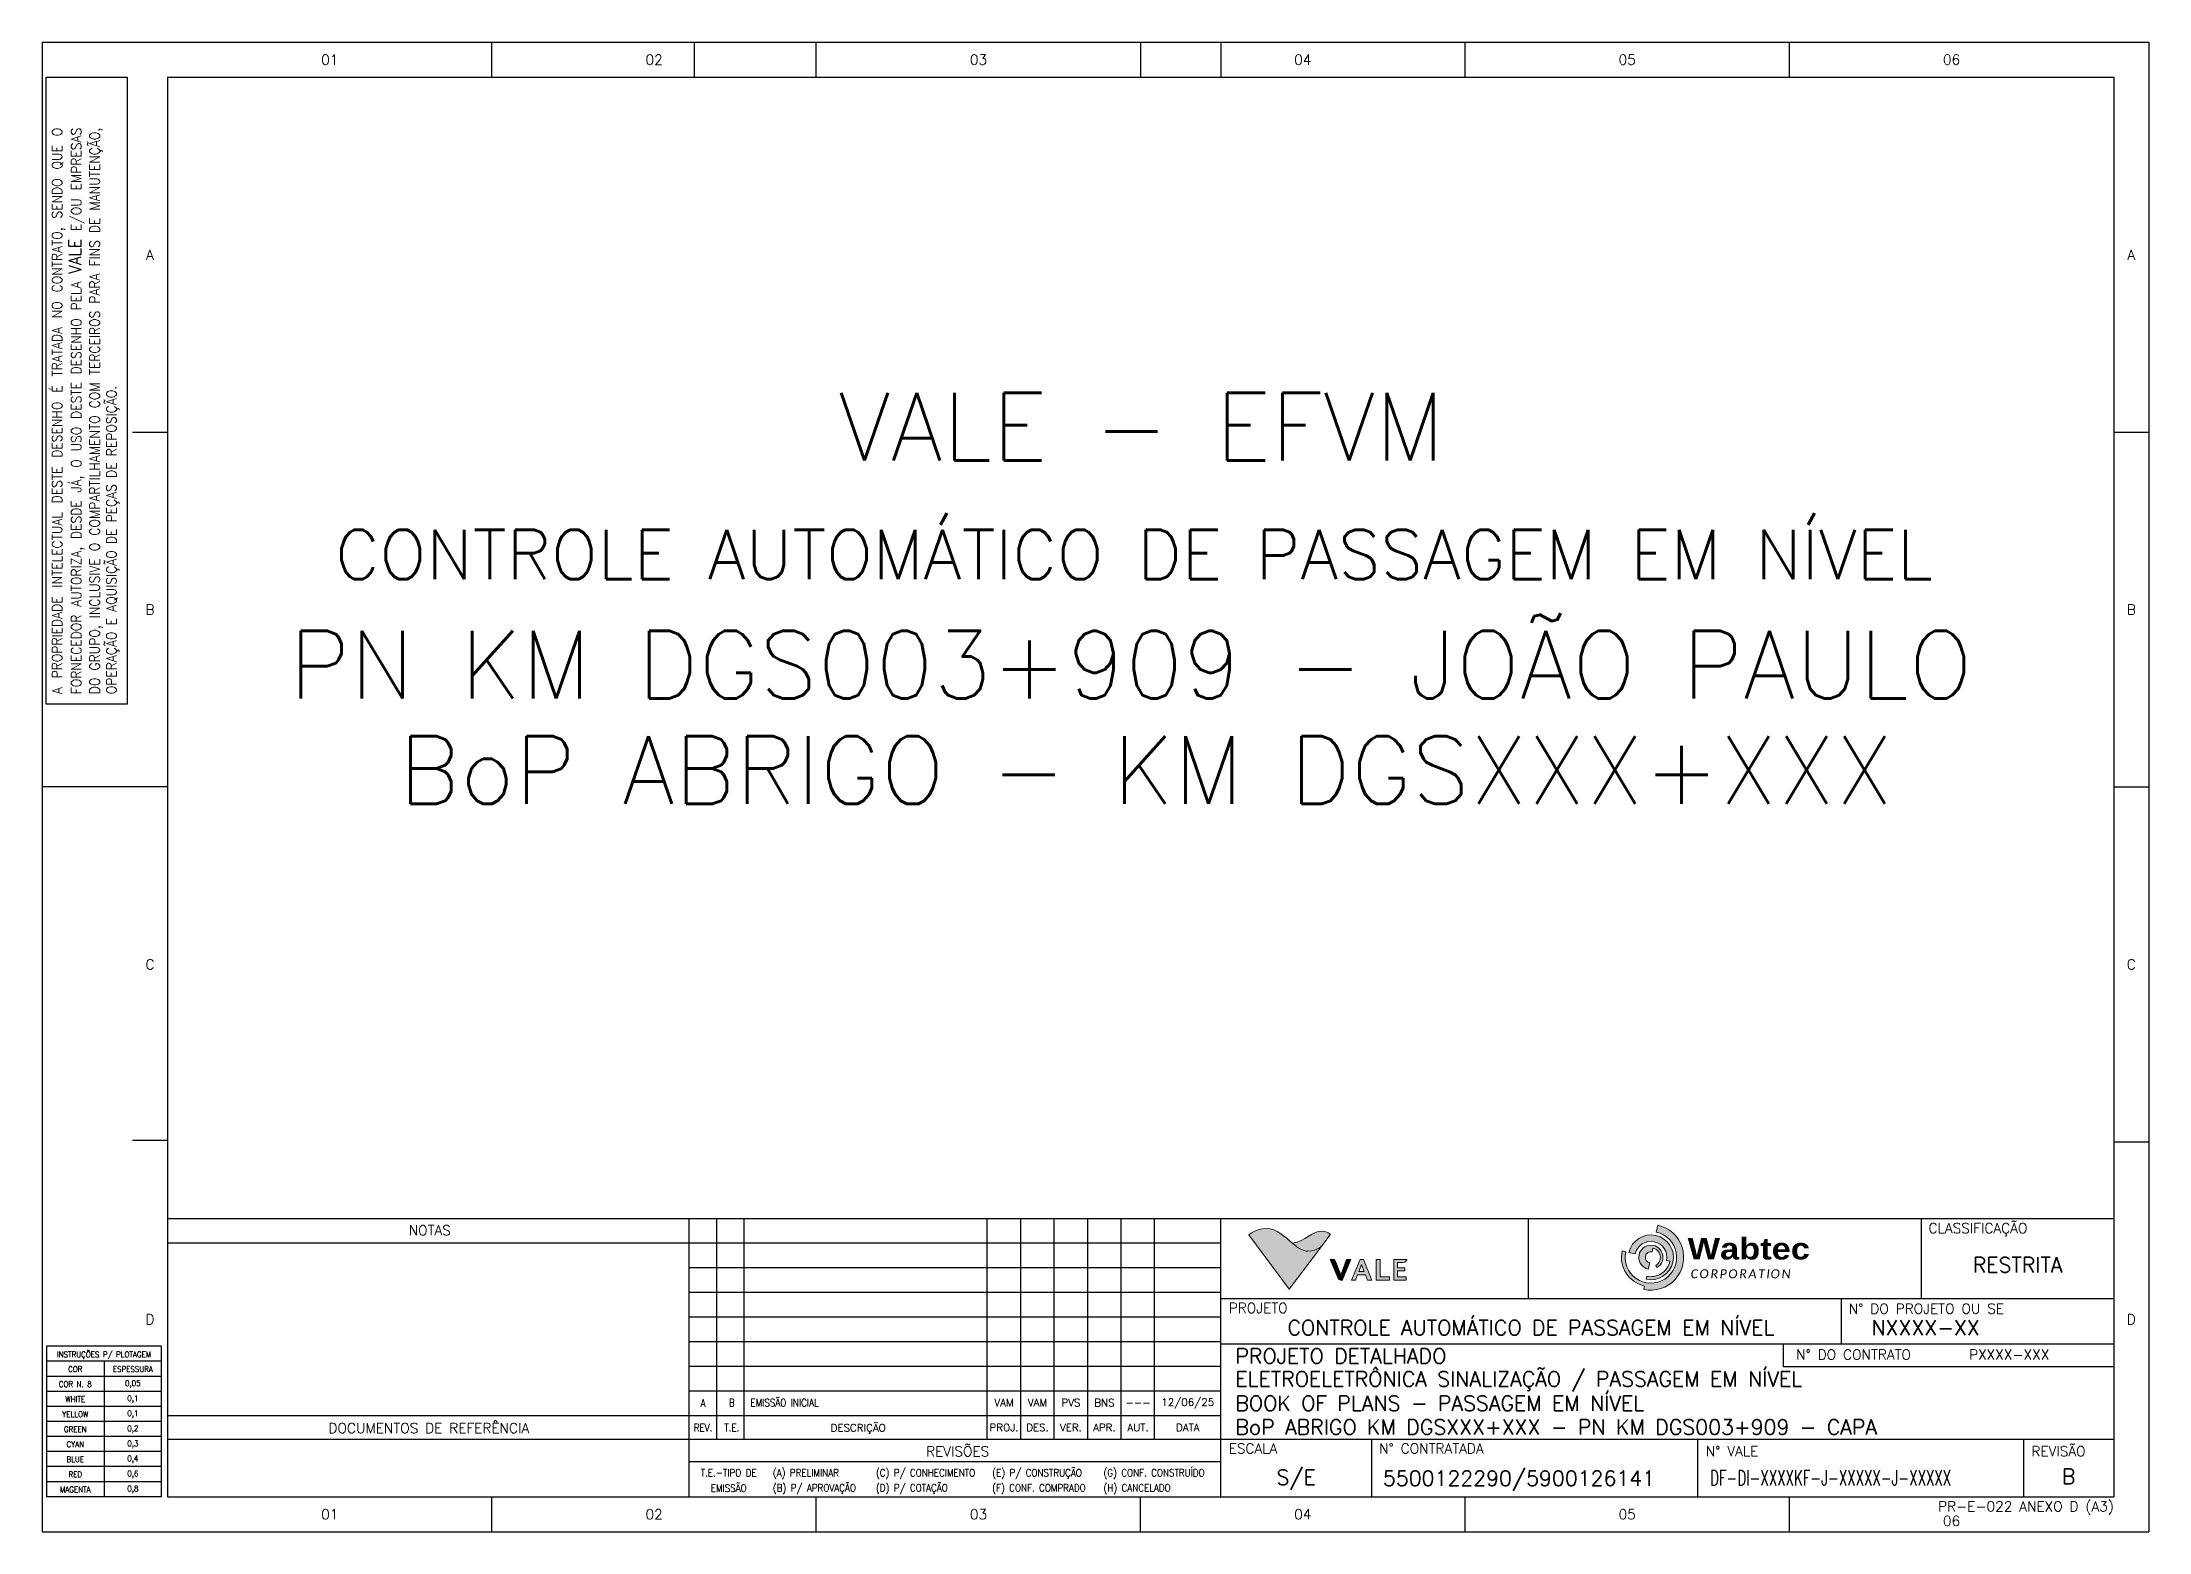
# Model space of a CAD drawing. Header units: millimetres. Extents: x -62193 to -61773, y 1816 to 2113.
import ezdxf
from ezdxf.enums import TextEntityAlignment as Align

# ---------------------------------------------------------------- set-up
doc = ezdxf.new("R2010")
doc.units = ezdxf.units.MM
doc.header["$LTSCALE"] = 10
for name, color, linetype in [('EL2', 7, 'Continuous'), ('ER400', 1, 'Continuous'), ('FORMATO', 7, 'Continuous'), ('FRL2', 2, 'Continuous'), ('FRL3', 3, 'Continuous'), ('FRL4', 4, 'Continuous'), ('FRL5', 5, 'Continuous'), ('FRL6', 6, 'Continuous'), ('FRL7', 7, 'Continuous'), ('FRR100', 4, 'Continuous'), ('FRR120', 7, 'Continuous'), ('FRR175', 1, 'Continuous'), ('FRR60', 2, 'Continuous'), ('FRR80', 3, 'Continuous')]:
    doc.layers.add(name, color=color, linetype=linetype)
doc.styles.add('ER400', font='simplex.shx', dxfattribs={"height": 13.5})
doc.styles.add('MtXpl_Arial_Black_1', font='ariblk.ttf')
doc.styles.add('R120', font='simplex.shx', dxfattribs={"height": 3})
doc.styles.add('R60', font='simplex.shx', dxfattribs={"height": 1.5})
doc.styles.add('R80', font='simplex.shx', dxfattribs={"height": 2})
doc.styles.add('ROMANS', font='ROMANS.SHX')

# ---------------------------------------------------------------- blocks, each defined once
blk = doc.blocks.new('A3')
at = {"lineweight": 0}
h = blk.add_hatch(color=1, dxfattribs=at)
h.dxf.hatch_style = 1
h.paths.add_polyline_path([(316.35, 55.71), (317.61, 55.43, -0.991094), (323.84, 54.08), (324.5, 53.94, -0.417634), (319.89, 50.96), (319.75, 50.35, 2.410864)], flags=17)
h.paths.add_polyline_path([(320.96, 55.82), (321.12, 56.57, -0.677146), (321.71, 53.12), (322, 52.68, 5.093189), (320.2, 52.37), (320.48, 53.63, -0.996657)], flags=16)
h.paths.add_polyline_path([(315.71, 55.84), (315, 56, 0.41436), (319.46, 49.01), (319.31, 48.34, 1.003354), (322.1, 61.12), (321.8, 59.75, -2.427708)])
at = {"layer": 'FORMATO', "linetype": 'Continuous', "lineweight": 0, "true_color": 0x007e7a}
h = blk.add_hatch(color=136, dxfattribs=at)
edge = h.paths.add_edge_path()
edge.add_spline(control_points=[(249.28, 57.53), (250.31, 56.66), (251.29, 55.94), (252.36, 55.94), (252.36, 55.94), (254.31, 55.94), (255.22, 57.16), (255.22, 57.16), (255.22, 57.16), (255.22, 57.16), (248.63, 48.41), (248.63, 48.41), (248.63, 48.41), (248.63, 48.41), (240.56, 59.2), (240.56, 59.2), (240.56, 59.2), (240.56, 59.2), (241.88, 60.46), (244.07, 60.46), (244.07, 60.46), (246.14, 60.46), (247.75, 58.83), (249.28, 57.53)], knot_values=[0, 0, 0, 0, 0.166667, 0.166667, 0.166667, 0.166667, 0.333333, 0.333333, 0.333333, 0.333333, 0.5, 0.5, 0.5, 0.5, 0.666667, 0.666667, 0.666667, 0.666667, 0.833333, 0.833333, 0.833333, 0.833333, 1, 1, 1, 1], degree=3, periodic=0)
at = {"layer": 'FORMATO', "linetype": 'Continuous', "lineweight": 0, "true_color": 0xedb111}
h = blk.add_hatch(color=40, dxfattribs=at)
edge = h.paths.add_edge_path()
edge.add_spline(control_points=[(256.87, 59.33), (256.87, 59.33), (256.12, 59.95), (255.12, 59.95), (255.12, 59.95), (253.11, 59.95), (251.85, 57.95), (249.28, 57.53), (249.28, 57.53), (250.31, 56.66), (251.29, 55.94), (252.36, 55.94), (252.36, 55.94), (254.31, 55.94), (255.22, 57.16), (255.22, 57.16), (255.22, 57.16), (255.22, 57.16), (256.87, 59.33), (256.87, 59.33)], knot_values=[0, 0, 0, 0, 0.2, 0.2, 0.2, 0.2, 0.4, 0.4, 0.4, 0.4, 0.6, 0.6, 0.6, 0.6, 0.8, 0.8, 0.8, 0.8, 1, 1, 1, 1], degree=3, periodic=0)
at = {"layer": 'FORMATO', "linetype": 'Continuous', "lineweight": 0, "true_color": 0x919191}
h = blk.add_hatch(color=252, dxfattribs=at)
edge = h.paths.add_edge_path()
edge.add_spline(control_points=[(260.87, 54.33), (260.87, 54.33), (260.06, 54.33), (260.06, 54.33), (260.06, 54.33), (260.06, 54.33), (259.02, 51.5), (259.02, 51.5), (259.02, 51.5), (258.95, 51.33), (258.92, 51.23), (258.92, 51.23), (258.92, 51.23), (258.92, 51.23), (258.91, 51.23), (258.91, 51.23), (258.91, 51.23), (258.91, 51.23), (258.08, 53.3), (257.66, 54.33), (257.66, 54.33), (257.66, 54.33), (256.81, 54.33), (256.81, 54.33), (256.81, 54.33), (256.81, 54.33), (258.3, 50.69), (258.3, 50.69), (258.3, 50.69), (258.39, 50.47), (258.66, 50.12), (259.19, 50.12), (259.19, 50.12), (259.19, 50.12), (260.87, 54.33), (260.87, 54.33)], knot_values=[0, 0, 0, 0, 0.111111, 0.111111, 0.111111, 0.111111, 0.222222, 0.222222, 0.222222, 0.222222, 0.333333, 0.333333, 0.333333, 0.333333, 0.444444, 0.444444, 0.444444, 0.444444, 0.555556, 0.555556, 0.555556, 0.555556, 0.666667, 0.666667, 0.666667, 0.666667, 0.777778, 0.777778, 0.777778, 0.777778, 0.888889, 0.888889, 0.888889, 0.888889, 1, 1, 1, 1], degree=3, periodic=0)
h = blk.add_hatch(color=252, dxfattribs=at)
edge = h.paths.add_edge_path()
edge.add_spline(control_points=[(271.96, 50.18), (271.96, 50.18), (271.96, 50.84), (271.96, 50.84), (271.96, 50.84), (271.96, 50.84), (270.21, 50.84), (270.21, 50.84), (270.21, 50.84), (270.21, 50.84), (270.21, 52.03), (270.21, 52.03), (270.21, 52.03), (270.21, 52.03), (271.69, 52.03), (271.69, 52.03), (271.69, 52.03), (271.69, 52.03), (271.69, 52.65), (271.69, 52.65), (271.69, 52.65), (271.69, 52.65), (270.21, 52.65), (270.21, 52.65), (270.21, 52.65), (270.21, 52.65), (270.21, 53.67), (270.21, 53.67), (270.21, 53.67), (270.21, 53.67), (271.22, 53.67), (271.22, 53.67), (271.22, 53.67), (272.01, 53.67), (272.06, 54.33), (272.06, 54.33), (272.06, 54.33), (272.06, 54.33), (269.46, 54.33), (269.46, 54.33), (269.46, 54.33), (269.46, 54.33), (269.46, 50.18), (269.46, 50.18), (269.46, 50.18), (269.46, 50.18), (271.96, 50.18), (271.96, 50.18)], knot_values=[0, 0, 0, 0, 0.083333, 0.083333, 0.083333, 0.083333, 0.166667, 0.166667, 0.166667, 0.166667, 0.25, 0.25, 0.25, 0.25, 0.333333, 0.333333, 0.333333, 0.333333, 0.416667, 0.416667, 0.416667, 0.416667, 0.5, 0.5, 0.5, 0.5, 0.583333, 0.583333, 0.583333, 0.583333, 0.666667, 0.666667, 0.666667, 0.666667, 0.75, 0.75, 0.75, 0.75, 0.833333, 0.833333, 0.833333, 0.833333, 0.916667, 0.916667, 0.916667, 0.916667, 1, 1, 1, 1], degree=3, periodic=0)
edge = h.paths.add_edge_path()
edge.add_spline(control_points=[(268.58, 50.18), (268.58, 50.18), (268.58, 50.84), (268.58, 50.84), (268.58, 50.84), (268.58, 50.84), (266.74, 50.84), (266.74, 50.84), (266.74, 50.84), (266.74, 50.84), (266.74, 54.33), (266.74, 54.33), (266.74, 54.33), (266.74, 54.33), (265.98, 54.33), (265.98, 54.33), (265.98, 54.33), (265.98, 54.33), (265.98, 50.18), (265.98, 50.18), (265.98, 50.18), (265.98, 50.18), (268.58, 50.18), (268.58, 50.18)], knot_values=[0, 0, 0, 0, 0.166667, 0.166667, 0.166667, 0.166667, 0.333333, 0.333333, 0.333333, 0.333333, 0.5, 0.5, 0.5, 0.5, 0.666667, 0.666667, 0.666667, 0.666667, 0.833333, 0.833333, 0.833333, 0.833333, 1, 1, 1, 1], degree=3, periodic=0)
edge = h.paths.add_edge_path()
edge.add_spline(control_points=[(265.09, 50.18), (265.09, 50.18), (263.45, 54.33), (263.45, 54.33), (263.45, 54.33), (263.45, 54.33), (262.73, 54.33), (262.73, 54.33), (262.73, 54.33), (262.73, 54.33), (261.01, 50.18), (261.01, 50.18), (261.01, 50.18), (261.01, 50.18), (261.82, 50.18), (261.82, 50.18), (261.82, 50.18), (261.82, 50.18), (262.24, 51.24), (262.24, 51.24), (262.24, 51.24), (262.24, 51.24), (263.83, 51.24), (263.83, 51.24), (263.83, 51.24), (263.83, 51.24), (264.25, 50.18), (264.25, 50.18), (264.25, 50.18), (264.25, 50.18), (265.09, 50.18), (265.09, 50.18)], knot_values=[0, 0, 0, 0, 0.125, 0.125, 0.125, 0.125, 0.25, 0.25, 0.25, 0.25, 0.375, 0.375, 0.375, 0.375, 0.5, 0.5, 0.5, 0.5, 0.625, 0.625, 0.625, 0.625, 0.75, 0.75, 0.75, 0.75, 0.875, 0.875, 0.875, 0.875, 1, 1, 1, 1], degree=3, periodic=0)
edge = h.paths.add_edge_path(flags=16)
edge.add_spline(control_points=[(263.59, 51.89), (263.59, 51.89), (262.5, 51.89), (262.5, 51.89), (262.5, 51.89), (262.5, 51.89), (263.04, 53.29), (263.04, 53.29), (263.04, 53.29), (263.04, 53.29), (263.05, 53.31), (263.05, 53.31), (263.05, 53.31), (263.05, 53.31), (263.59, 51.89), (263.59, 51.89)], knot_values=[0, 0, 0, 0, 0.25, 0.25, 0.25, 0.25, 0.5, 0.5, 0.5, 0.5, 0.75, 0.75, 0.75, 0.75, 1, 1, 1, 1], degree=3, periodic=0)
at = {"color": 1, "lineweight": 0}
for p, q in [((321.8, 59.75), (322.1, 61.13)), ((315.71, 55.84), (315, 56)), ((317.61, 55.43), (316.35, 55.71)), ((320.96, 55.82), (321.12, 56.57)), ((319.89, 50.96), (319.75, 50.35)), ((320.48, 53.63), (320.2, 52.37)), ((321.71, 53.12), (322, 52.68)), ((324.5, 53.94), (323.84, 54.08)), ((319.46, 49.01), (319.31, 48.34))]:
    blk.add_line(p, q, dxfattribs=at)
at = {"linetype": 'Continuous', "ltscale": 5}
for p, q in [((347.12, 37.5), (347.12, 32.94)), ((347.12, 32.94), (413, 32.94))]:
    blk.add_line(p, q, dxfattribs=at)
blk.add_lwpolyline([(0.82, 290), (16.96, 290), (16.96, 165), (0.82, 165)], close=True)
at = {"color": 1, "lineweight": 0}
for radius, start, end in [(5.14, 167.4386, 77.8894), (4.48, 257.5057, 167.3931), (6.54, 257.5057, 78.1113), (5.86, 167.4771, 257.5057), (3.19, 348.2541, 167.2477), (2.41, 301.9384, 257.5057), (1.12, 77.8894, 257.5057), (1.89, 301.4744, 77.8894), (3.86, 257.5057, 348.174)]:
    blk.add_arc((320.72, 54.73), radius, start, end, dxfattribs=at)
at = {"layer": 'FORMATO', "color": 136, "lineweight": 0, "true_color": 0x007e7a}
blk.add_open_spline([(249.28, 57.53), (250.31, 56.66), (251.29, 55.94), (252.36, 55.94), (252.36, 55.94), (254.31, 55.94), (255.22, 57.16), (255.22, 57.16), (255.22, 57.16), (255.22, 57.16), (248.63, 48.41), (248.63, 48.41), (248.63, 48.41), (248.63, 48.41), (240.56, 59.2), (240.56, 59.2), (240.56, 59.2), (240.56, 59.2), (241.88, 60.46), (244.07, 60.46), (244.07, 60.46), (246.14, 60.46), (247.75, 58.83), (249.28, 57.53)], degree=3, knots=[0, 0, 0, 0, 0.166667, 0.166667, 0.166667, 0.166667, 0.333333, 0.333333, 0.333333, 0.333333, 0.5, 0.5, 0.5, 0.5, 0.666667, 0.666667, 0.666667, 0.666667, 0.833333, 0.833333, 0.833333, 0.833333, 1, 1, 1, 1], dxfattribs=at)
at = {"layer": 'FORMATO', "color": 40, "lineweight": 0, "true_color": 0xedb111}
blk.add_open_spline([(256.87, 59.33), (256.87, 59.33), (256.12, 59.95), (255.12, 59.95), (255.12, 59.95), (253.11, 59.95), (251.85, 57.95), (249.28, 57.53), (249.28, 57.53), (250.31, 56.66), (251.29, 55.94), (252.36, 55.94), (252.36, 55.94), (254.31, 55.94), (255.22, 57.16), (255.22, 57.16), (255.22, 57.16), (255.22, 57.16), (256.87, 59.33), (256.87, 59.33)], degree=3, knots=[0, 0, 0, 0, 0.2, 0.2, 0.2, 0.2, 0.4, 0.4, 0.4, 0.4, 0.6, 0.6, 0.6, 0.6, 0.8, 0.8, 0.8, 0.8, 1, 1, 1, 1], dxfattribs=at)
at = {"layer": 'FORMATO', "color": 252, "lineweight": 0, "true_color": 0x919191}
for points, knots in [([(260.87, 54.33), (260.87, 54.33), (260.06, 54.33), (260.06, 54.33), (260.06, 54.33), (260.06, 54.33), (259.02, 51.5), (259.02, 51.5), (259.02, 51.5), (258.95, 51.33), (258.92, 51.23), (258.92, 51.23), (258.92, 51.23), (258.92, 51.23), (258.91, 51.23), (258.91, 51.23), (258.91, 51.23), (258.91, 51.23), (258.08, 53.3), (257.66, 54.33), (257.66, 54.33), (257.66, 54.33), (256.81, 54.33), (256.81, 54.33), (256.81, 54.33), (256.81, 54.33), (258.3, 50.69), (258.3, 50.69), (258.3, 50.69), (258.39, 50.47), (258.66, 50.12), (259.19, 50.12), (259.19, 50.12), (259.19, 50.12), (260.87, 54.33), (260.87, 54.33)], [0, 0, 0, 0, 0.111111, 0.111111, 0.111111, 0.111111, 0.222222, 0.222222, 0.222222, 0.222222, 0.333333, 0.333333, 0.333333, 0.333333, 0.444444, 0.444444, 0.444444, 0.444444, 0.555556, 0.555556, 0.555556, 0.555556, 0.666667, 0.666667, 0.666667, 0.666667, 0.777778, 0.777778, 0.777778, 0.777778, 0.888889, 0.888889, 0.888889, 0.888889, 1, 1, 1, 1]), ([(265.09, 50.18), (265.09, 50.18), (263.45, 54.33), (263.45, 54.33), (263.45, 54.33), (263.45, 54.33), (262.73, 54.33), (262.73, 54.33), (262.73, 54.33), (262.73, 54.33), (261.01, 50.18), (261.01, 50.18), (261.01, 50.18), (261.01, 50.18), (261.82, 50.18), (261.82, 50.18), (261.82, 50.18), (261.82, 50.18), (262.24, 51.24), (262.24, 51.24), (262.24, 51.24), (262.24, 51.24), (263.83, 51.24), (263.83, 51.24), (263.83, 51.24), (263.83, 51.24), (264.25, 50.18), (264.25, 50.18), (264.25, 50.18), (264.25, 50.18), (265.09, 50.18), (265.09, 50.18)], [0, 0, 0, 0, 0.125, 0.125, 0.125, 0.125, 0.25, 0.25, 0.25, 0.25, 0.375, 0.375, 0.375, 0.375, 0.5, 0.5, 0.5, 0.5, 0.625, 0.625, 0.625, 0.625, 0.75, 0.75, 0.75, 0.75, 0.875, 0.875, 0.875, 0.875, 1, 1, 1, 1]), ([(263.59, 51.89), (263.59, 51.89), (262.5, 51.89), (262.5, 51.89), (262.5, 51.89), (262.5, 51.89), (263.04, 53.29), (263.04, 53.29), (263.04, 53.29), (263.04, 53.29), (263.05, 53.31), (263.05, 53.31), (263.05, 53.31), (263.05, 53.31), (263.59, 51.89), (263.59, 51.89)], [0, 0, 0, 0, 0.25, 0.25, 0.25, 0.25, 0.5, 0.5, 0.5, 0.5, 0.75, 0.75, 0.75, 0.75, 1, 1, 1, 1]), ([(268.58, 50.18), (268.58, 50.18), (268.58, 50.84), (268.58, 50.84), (268.58, 50.84), (268.58, 50.84), (266.74, 50.84), (266.74, 50.84), (266.74, 50.84), (266.74, 50.84), (266.74, 54.33), (266.74, 54.33), (266.74, 54.33), (266.74, 54.33), (265.98, 54.33), (265.98, 54.33), (265.98, 54.33), (265.98, 54.33), (265.98, 50.18), (265.98, 50.18), (265.98, 50.18), (265.98, 50.18), (268.58, 50.18), (268.58, 50.18)], [0, 0, 0, 0, 0.166667, 0.166667, 0.166667, 0.166667, 0.333333, 0.333333, 0.333333, 0.333333, 0.5, 0.5, 0.5, 0.5, 0.666667, 0.666667, 0.666667, 0.666667, 0.833333, 0.833333, 0.833333, 0.833333, 1, 1, 1, 1]), ([(271.96, 50.18), (271.96, 50.18), (271.96, 50.84), (271.96, 50.84), (271.96, 50.84), (271.96, 50.84), (270.21, 50.84), (270.21, 50.84), (270.21, 50.84), (270.21, 50.84), (270.21, 52.03), (270.21, 52.03), (270.21, 52.03), (270.21, 52.03), (271.69, 52.03), (271.69, 52.03), (271.69, 52.03), (271.69, 52.03), (271.69, 52.65), (271.69, 52.65), (271.69, 52.65), (271.69, 52.65), (270.21, 52.65), (270.21, 52.65), (270.21, 52.65), (270.21, 52.65), (270.21, 53.67), (270.21, 53.67), (270.21, 53.67), (270.21, 53.67), (271.22, 53.67), (271.22, 53.67), (271.22, 53.67), (272.01, 53.67), (272.06, 54.33), (272.06, 54.33), (272.06, 54.33), (272.06, 54.33), (269.46, 54.33), (269.46, 54.33), (269.46, 54.33), (269.46, 54.33), (269.46, 50.18), (269.46, 50.18), (269.46, 50.18), (269.46, 50.18), (271.96, 50.18), (271.96, 50.18)], [0, 0, 0, 0, 0.083333, 0.083333, 0.083333, 0.083333, 0.166667, 0.166667, 0.166667, 0.166667, 0.25, 0.25, 0.25, 0.25, 0.333333, 0.333333, 0.333333, 0.333333, 0.416667, 0.416667, 0.416667, 0.416667, 0.5, 0.5, 0.5, 0.5, 0.583333, 0.583333, 0.583333, 0.583333, 0.666667, 0.666667, 0.666667, 0.666667, 0.75, 0.75, 0.75, 0.75, 0.833333, 0.833333, 0.833333, 0.833333, 0.916667, 0.916667, 0.916667, 0.916667, 1, 1, 1, 1])]:
    blk.add_open_spline(points, degree=3, knots=knots, dxfattribs=at)
at = {"layer": 'FRL2'}
for p, q in [((89.67, 290), (89.67, 297)), ((154.33, 290), (154.33, 297)), ((219, 297), (219, 290)), ((283.67, 290), (283.67, 297)), ((348.33, 290), (348.33, 297)), ((18, 219.25), (25, 219.25)), ((413, 219.25), (420, 219.25)), ((25, 148.5), (0, 148.5)), ((413, 148.5), (420, 148.5)), ((18, 78.12), (25, 78.12)), ((413, 77.75), (420, 77.75)), ((89.67, 0), (89.67, 7)), ((154.33, 0), (154.33, 7)), ((219, 0), (219, 7)), ((283.67, 0), (283.67, 7)), ((348.33, 0), (348.33, 7))]:
    blk.add_line(p, q, dxfattribs=at)
at = {"layer": 'FRL3'}
for p, q in [((134.48, 18.5), (134.48, 62.5)), ((139.96, 18.5), (139.96, 62.5)), ((188.42, 18.5), (188.42, 62.5)), ((195.09, 18.5), (195.09, 62.5)), ((201.77, 18.5), (201.77, 62.5)), ((208.44, 18.5), (208.44, 62.5)), ((215.11, 18.5), (215.11, 62.5)), ((221.78, 18.5), (221.78, 62.5))]:
    blk.add_line(p, q, dxfattribs=at)
at = {"layer": 'FRL4'}
for p, q in [((130, 297), (130, 290)), ((235, 297), (235, 290)), ((296.33, 46.5), (296.33, 62.5)), ((374.67, 46.5), (374.67, 62.5)), ((25, 57.59), (129, 57.59)), ((25, 23.19), (129, 23.19)), ((25, 18.5), (129, 18.5)), ((265, 18.5), (265, 7))]:
    blk.add_line(p, q, dxfattribs=at)
at = {"layer": 'FRL4', "linetype": 'Continuous'}
for p, q in [((129, 7), (129, 62.5)), ((358.62, 46.35), (358.62, 37.5)), ((129, 23.2), (235, 23.2)), ((129, 18.5), (235, 18.5)), ((330, 18.5), (330, 7)), ((395, 18.5), (395, 7)), ((129, 14), (235, 14))]:
    blk.add_line(p, q, dxfattribs=at)
at = {"layer": 'FRL5', "color": 7}
for p, q in [((25, 62.5), (413, 62.5)), ((235, 46.5), (413, 46.5)), ((235, 37.5), (413, 37.5)), ((235, 18.5), (413, 18.5))]:
    blk.add_line(p, q, dxfattribs=at)
at = {"layer": 'FRL5'}
blk.add_line((235, 7), (235, 62.5), dxfattribs=at)
at = {"layer": 'FRL6'}
for p, q in [((25, 290), (25, 7)), ((25, 290), (413, 290)), ((413, 290), (413, 7)), ((25, 7), (413, 7))]:
    blk.add_line(p, q, dxfattribs=at)
at = {"layer": 'FRL7'}
for p, q in [((0, 297), (0, 0)), ((0, 297), (420, 297)), ((420, 297), (420, 0)), ((0, 0), (420, 0))]:
    blk.add_line(p, q, dxfattribs=at)
at = {"layer": 'FRL7', "linetype": 'Continuous'}
for p, q in [((129, 57.59), (235, 57.59)), ((129, 52.67), (235, 52.67)), ((129, 47.76), (235, 47.76)), ((129, 42.85), (235, 42.85)), ((129, 37.94), (235, 37.94)), ((129, 33.02), (235, 33.02)), ((129, 28.11), (235, 28.11))]:
    blk.add_line(p, q, dxfattribs=at)
at = {"layer": 'FRL7', "color": 7, "linetype": 'Continuous'}
for p, q in [((23.82, 37), (0.87, 37)), ((23.82, 34), (0.87, 34)), ((12.34, 34), (12.34, 7)), ((23.82, 31), (0.87, 31)), ((23.82, 28), (0.87, 28)), ((23.82, 25), (0.87, 25)), ((23.82, 22), (0.87, 22)), ((23.82, 19), (0.87, 19)), ((23.82, 16), (0.87, 16)), ((23.82, 13), (0.87, 13)), ((23.82, 10), (0.87, 10)), ((23.82, 7), (0.87, 7))]:
    blk.add_line(p, q, dxfattribs=at)
for points in [[(0.87, 37), (0.87, 7)], [(23.82, 7), (23.82, 37)]]:
    blk.add_lwpolyline(points, dxfattribs=at)
at = {"insert": (328.04, 58.59), "char_height": 4.289, "width": 24.7642, "attachment_point": 1, "style": 'MtXpl_Arial_Black_1'}
blk.add_mtext('Wabtec', dxfattribs=at)
at = {"insert": (328.65, 52.35), "char_height": 1.792, "width": 30.0397, "attachment_point": 1}
blk.add_mtext('\\pxsm1;{\\fCalibri|b0|i1|c0|p34;\\T1.2;CORPORATION}', dxfattribs=at)
at = {"layer": 'FRL3', "style": 'R80'}
blk.add_text('N%%D DO CONTRATO', height=2, dxfattribs=at).set_placement((349.68, 34.35))
at = {"layer": 'FRL7', "style": 'ROMANS', "width": 0.9}
for s, height, p in [('INSTRUÇÕES P/ PLOTAGEM', 1.1474, (12.34, 35.33)), ('COR N. 8', 1.147, (6.61, 29.45)), ('COR', 1.147, (6.61, 32.45)), ('ESPESSURA', 1.147, (18.08, 32.45)), ('0,05', 1.147, (18.08, 29.45)), ('WHITE', 1.147, (6.61, 26.45)), ('0,1', 1.147, (18.08, 26.45)), ('YELLOW', 1.147, (6.61, 23.45)), ('GREEN', 1.147, (6.61, 20.45)), ('0,1', 1.147, (18.08, 23.45)), ('0,2', 1.147, (18.08, 20.45)), ('CYAN', 1.147, (6.61, 17.45)), ('0,3', 1.147, (18.08, 17.45)), ('BLUE', 1.147, (6.61, 14.45)), ('0,4', 1.147, (18.08, 14.45)), ('MAGENTA', 1.147, (6.61, 8.45)), ('RED', 1.147, (6.61, 11.45)), ('0,6', 1.147, (18.08, 11.45)), ('0,8', 1.147, (18.08, 8.45))]:
    blk.add_text(s, height=height, dxfattribs=at).set_placement(p, align=Align.MIDDLE)
at = {"layer": 'FRR100', "style": 'R60', "width": 0.85}
for s, p in [('REV.', (131.76, 20.79)), ('T.E.', (137.49, 20.79)), ('T.E.-TIPO DE', (136.87, 11.78)), ('EMISSÃO', (136.87, 8.92))]:
    blk.add_text(s, height=1.5, dxfattribs=at).set_placement(p, align=Align.MIDDLE)
at = {"layer": 'FRR100', "style": 'R60'}
for s, p in [('DESCRIÇÃO', (162.69, 20.72)), ('PROJ.', (191.76, 20.81)), ('DES.', (198.43, 20.81)), ('VER.', (205.1, 20.81)), ('APR.', (211.77, 20.81)), ('AUT.', (218.48, 20.81)), ('DATA', (228.39, 20.81))]:
    blk.add_text(s, height=1.5, dxfattribs=at).set_placement(p, align=Align.MIDDLE)
at = {"layer": 'FRR120', "style": 'R80'}
for s, p in [('NOTAS', (77.27, 60.12)), ('DOCUMENTOS DE REFERÊNCIA', (77.09, 20.97)), ('REVISÕES', (182.51, 16.31))]:
    blk.add_text(s, height=2, dxfattribs=at).set_placement(p, align=Align.MIDDLE)
at = {"layer": 'FRR120', "style": 'R120'}
for tag, p in [('FASE_DO_PROJETO', (237.89, 33.55)), ('ÁREA_E/OU_SUBÁREA', (237.89, 28.98)), ('TÍTULO_DO_DESENHO', (237.89, 24.15)), ('SUBTÍTULO_DO_DESENHO', (237.89, 19.39)), ('NÚMERO_DA_CONTRATADA', (267.3, 9.18))]:
    blk.add_attdef(tag, p, '', height=3, dxfattribs=at)
at = {"layer": 'FRR120', "style": 'R120', "width": 0.65}
blk.add_attdef('NÚMERO_VALE', (332.52, 9.27), '', height=3, dxfattribs=at)
at = {"layer": 'FRR120', "style": 'R120'}
for tag, p in [('REVISÃO', (403.98, 11.06)), ('ESCALA', (250, 10.68))]:
    blk.add_attdef(tag, text='', height=3, dxfattribs=at).set_placement(p, align=Align.MIDDLE)
at = {"layer": 'FRR175', "style": 'R120'}
for tag, height, p in [('CLASSIFICAÇÃO', 3, (393.83, 53.23)), ('PROJETO', 3, (296.81, 40.72)), ('N_PROJ_SE', 3, (375.5, 40.72)), ('SE', 2, (392.16, 35.33))]:
    blk.add_attdef(tag, text='', height=height, dxfattribs=at).set_placement(p, align=Align.MIDDLE_CENTER)
at = {"layer": 'FRR80', "style": 'R80'}
for s, p in [('01', (57.33, 293.5)), ('02', (122, 293.5)), ('03', (186.67, 293.5)), ('04', (251.33, 293.5)), ('05', (316, 293.5)), ('06', (380.67, 293.5)), ('A', (21.5, 254.62)), ('A', (416.5, 254.62)), ('B', (21.5, 183.87)), ('B', (416.5, 183.87)), ('C', (21.5, 113.12)), ('C', (416.5, 113.12)), ('D', (21.5, 42.37)), ('D', (416.5, 42.37)), ('01', (57.33, 3.5)), ('02', (122, 3.5)), ('03', (186.67, 3.5)), ('04', (251.33, 3.5)), ('05', (316, 3.5)), ('06', (380.67, 2.17))]:
    blk.add_text(s, height=2, dxfattribs=at).set_placement(p, align=Align.MIDDLE)
for s, p in [('CLASSIFICAÇÃO', (376.07, 59.54)), ('PROJETO', (236.55, 43.63)), ('N%%D DO PROJETO OU SE', (360.17, 43.48)), ('ESCALA', (236.55, 15.63)), ('N%%D CONTRATADA', (266.55, 15.63)), ('N%%D VALE', (331.67, 15.07)), ('REVISÃO', (396.58, 15.07))]:
    blk.add_text(s, height=2, dxfattribs=at).set_placement(p)
at = {"layer": 'FRR80', "style": 'R60', "width": 0.85}
for s, p in [('(A) PRELIMINAR', (145.68, 11.03)), ('(C) P/ CONHECIMENTO', (166.23, 11.03)), ('(E) P/ CONSTRUÇÃO', (189.41, 11.03)), ('(G) CONF. CONSTRUÍDO', (211.59, 11.03)), ('(B) P/ APROVAÇÃO', (145.68, 8.02)), ('(D) P/ COTAÇÃO', (166.23, 8.02)), ('(F) CONF. COMPRADO', (189.41, 8.02)), ('(H) CANCELADO', (211.59, 8.02))]:
    blk.add_text(s, height=1.5, dxfattribs=at).set_placement(p)
at = {"layer": 'FRR80', "style": 'R80'}
blk.add_text('PR-E-022 ANEXO D (A3)', height=2, dxfattribs=at).set_placement((413.01, 4.08), align=Align.RIGHT)
at = {"layer": 'FRR80', "insert": (1.97, 166.99), "char_height": 2, "width": 122.3537, "attachment_point": 1, "rotation": 90, "style": 'R80'}
blk.add_mtext('\\pxqj;{\\W0.9;A PROPRIEDADE INTELECTUAL DESTE DESENHO É TRATADA NO CONTRATO, SENDO QUE O FORNECEDOR AUTORIZA, DESDE JÁ, O USO DESTE DESENHO PELA \\H1.25x;\\C4;VALE\\H0.8x;\\C256; E/OU EMPRESAS DO GRUPO, INCLUSIVE O COMPARTILHAMENTO COM TERCEIROS PARA FINS DE MANUTENÇÃO, OPERAÇÃO E AQUISIÇÃO DE PEÇAS DE REPOSIÇÃO.}', dxfattribs=at)

msp = doc.modelspace()

# ---------------------------------------------------------------- block references
msp.add_blockref('A3', (-62193.4, 1816.08)).add_auto_attribs({'PROJETO': 'CONTROLE AUTOMÁTICO DE PASSAGEM EM NÍVEL', 'N_PROJ_SE': 'NXXXX-XX', 'SE': 'PXXXX-XXX', 'FASE_DO_PROJETO': 'PROJETO DETALHADO', 'ÁREA_E/OU_SUBÁREA': 'ELETROELETRÔNICA SINALIZAÇÃO / PASSAGEM EM NÍVEL', 'TÍTULO_DO_DESENHO': 'BOOK OF PLANS - PASSAGEM EM NÍVEL', 'SUBTÍTULO_DO_DESENHO': 'BoP ABRIGO KM DGSXXX+XXX - PN KM DGS003+909 - CAPA', 'ESCALA': 'S/E', 'NÚMERO_DA_CONTRATADA': '5500122290/5900126141', 'NÚMERO_VALE': 'DF-DI-XXXXKF-J-XXXXX-J-XXXXX', 'REVISÃO': '  B  ', 'CLASSIFICAÇÃO': 'RESTRITA'})

# ---------------------------------------------------------------- texts
at = {"layer": 'EL2', "color": 7, "style": 'ER400'}
msp.add_text('CONTROLE AUTOMÁTICO DE PASSAGEM EM NÍVEL', height=9.8443, dxfattribs=at).set_placement((-61975.71, 2006.03), align=Align.CENTER)
at = {"layer": 'ER400', "color": 7, "style": 'ER400'}
for s, p in [('VALE - EFVM', (-61974.2, 2029.64)), ('PN KM DGS003+909 - JOÃO PAULO', (-61976.34, 1982.22)), ('BoP ABRIGO - KM DGSXXX+XXX', (-61973.3, 1961.19))]:
    msp.add_text(s, height=13.5, dxfattribs=at).set_placement(p, align=Align.CENTER)
at = {"layer": 'FRR60', "color": 3, "linetype": 'Continuous', "ltscale": 5, "style": 'R60', "width": 0.85}
for s, p in [('A', (-62061.64, 1841.75)), ('B', (-62055.91, 1841.83))]:
    msp.add_text(s, height=1.5, dxfattribs=at).set_placement(p, align=Align.MIDDLE)
msp.add_text('EMISSÃO INICIAL', height=1.5, dxfattribs=at).set_placement((-62052.2, 1841.08))
at = {"layer": 'FRR60', "color": 3, "linetype": 'Continuous', "ltscale": 5, "style": 'R60'}
for s, p in [('VAM', (-62001.64, 1841.83)), ('VAM', (-61994.97, 1841.83)), ('PVS', (-61988.3, 1841.83)), ('BNS', (-61981.63, 1841.83)), ('---', (-61974.92, 1841.83)), ('12/06/25', (-61965.01, 1841.83))]:
    msp.add_text(s, height=1.5, dxfattribs=at).set_placement(p, align=Align.MIDDLE)

doc.saveas('drawing.dxf')
